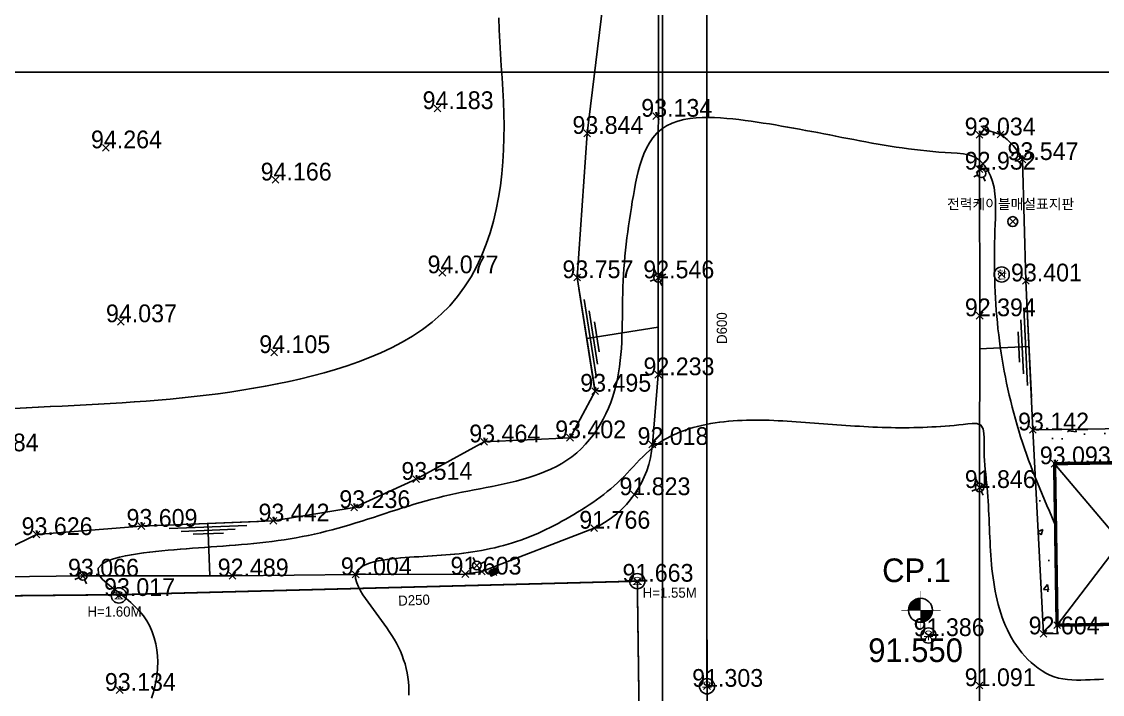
# Model space of a CAD drawing. Header units: millimetres. Extents: x 215151 to 215414, y 463007 to 463197.
# Drawn here: x 215262.2 to 215326.2, y 463063.2 to 463103 of the extents above; entities that cross this region are included whole.
import ezdxf
from ezdxf.enums import TextEntityAlignment as Align

# ---------------------------------------------------------------- set-up
doc = ezdxf.new("R2010")
doc.units = ezdxf.units.MM
doc.header["$MEASUREMENT"] = 0
doc.header["$PDMODE"] = 3
doc.header["$PDSIZE"] = 0.2
doc.linetypes.add('DASHED2', pattern=[0.375, 0.25, -0.125])
doc.layers.get('DEFPOINTS').update_dxf_attribs({"color": 155})
for name, color, linetype in [('1M(48)', 48, 'Continuous'), ("CON'C(31)", 31, 'Continuous'), ('PTANNOTELE', 7, 'Continuous'), ('PTLAYER', 1, 'Continuous'), ('TEXT', 7, 'Continuous'), ('가로등(32)', 32, 'Continuous'), ('건물(6)', 6, 'Continuous'), ('경사면(8)', 8, 'Continuous'), ('도각선(5)', 5, 'Continuous'), ('도근점(1)', 1, 'Continuous'), ('도시가스맨홀(50)', 50, 'Continuous'), ('빗물받이(5)', 5, 'Continuous'), ('아스팔트도로(1)', 1, 'Continuous'), ('오수(34)', 34, 'Continuous'), ('우수맨홀(42)', 42, 'Continuous'), ('콘크리트수로(5)', 5, 'Continuous'), ('한전맨홀(1)', 1, 'Continuous')]:
    doc.layers.add(name, color=color, linetype=linetype)
doc.styles.add('돋음', font='Dotum.ttf')
doc.styles.add('돋음체', font='DotumChe.TTF')

# ---------------------------------------------------------------- blocks, each defined once
blk = doc.blocks.new('w')
at = {"layer": '우수맨홀(42)'}
blk.add_circle((0, 0), 0.75, dxfattribs=at)
at = {"layer": '우수맨홀(42)', "style": '돋음체'}
blk.add_text('우', height=0.8, dxfattribs=at).set_placement((0, 0), align=Align.MIDDLE)
blk = doc.blocks.new('F')
at = {"layer": '가로등(32)'}
for p, q in [((-0.19, 0.42), (-0.35, 0.77)), ((0.42, 0.19), (0.77, 0.35)), ((-0.42, -0.19), (-0.77, -0.35)), ((0.19, -0.42), (0.35, -0.77))]:
    blk.add_line(p, q, dxfattribs=at)
blk.add_circle((0, 0), 0.42, dxfattribs=at)
blk = doc.blocks.new('e-')
at = {"layer": '한전맨홀(1)'}
blk.add_circle((0, 0), 0.75, dxfattribs=at)
at = {"layer": '한전맨홀(1)', "style": '돋음체'}
blk.add_text('한', height=0.8, rotation=0.4266, dxfattribs=at).set_placement((0, 0), align=Align.MIDDLE)
blk = doc.blocks.new('o')
at = {"layer": '오수(34)'}
blk.add_circle((0, 0), 0.75, dxfattribs=at)
at = {"layer": '오수(34)', "style": '돋음체'}
blk.add_text('오', height=0.8, dxfattribs=at).set_placement((0, 0), align=Align.MIDDLE)
blk = doc.blocks.new('W1')
at = {"layer": '빗물받이(5)'}
h = blk.add_hatch(dxfattribs=at)
h.set_pattern_fill('ANSI31', color=256, scale=0.02, style=0)
h.set_pattern_definition([(45, (-178.083926, -134.613974), (-0.04490128, 0.04490128), [])])
h.paths.add_polyline_path([(0.26, 0.149), (-0.24, 0.149), (-0.24, -0.151), (0.26, -0.151)])
blk.add_lwpolyline([(-0.24, 0.149), (0.26, 0.149), (0.26, -0.151), (-0.24, -0.151), (-0.24, 0.149)], dxfattribs=at)
blk = doc.blocks.new('A$C483728D8')
at = {"layer": '도근점(1)', "color": 1, "const_width": 0.02}
for points in [[(0.803, 0), (0.803, 1.635)], [(1.659, 0.822), (0, 0.822)]]:
    blk.add_lwpolyline(points, dxfattribs=at)
at = {"layer": '도근점(1)', "color": 1, "const_width": 0.506}
for points in [[(0.803, 1.075, 0.414214), (0.55, 0.822, 1)], [(0.803, 0.569, 0.414214), (1.056, 0.822, 1)]]:
    blk.add_lwpolyline(points, format="xyb", dxfattribs=at)
at = {"layer": '도근점(1)', "color": 1}
blk.add_circle((0.803, 0.822), 0.506, dxfattribs=at)

msp = doc.modelspace()

# ---------------------------------------------------------------- hatches: boundary and pattern name
at = {"layer": "CON'C(31)"}
h = msp.add_hatch(dxfattribs=at)
h.set_pattern_fill('AR-CONC', color=256, scale=0.5)
h.set_pattern_definition([(50, (0, 0), (3.586300913, -0.313760675), [0.375, -4.125]), (355, (0, 0), (-0.693756668, 3.760960669), [0.3, -3.3]), (100.45144446, (0.299, -0.026), (2.892544234, 3.447199955), [0.31870096, -3.50571056]), (46.1842, (0, 1), (5.336206653, -0.827596404), [0.5625, -6.1875]), (96.6356355, (0.4447, 0.931), (4.67330973, 4.870593004), [0.47805171, -5.2585688]), (351.184164, (0, 1), (4.673309725, 4.870593), [0.45, -4.950000005]), (21, (0.5, 0.75), (2.98453526, -2.013094453), [0.375, -4.125]), (326, (0.5, 0.75), (1.21657666, 3.625750225), [0.3, -3.3]), (71.45144474, (0.7487, 0.5822), (4.201111884, 1.612655764), [0.31870095, -3.50571056]), (37.5, (0, 0), (0.0607992766, 1.664469269), [0, -3.26, 0, -3.35, 0, -3.3125]), (7.5, (0, 0), (1.315347687, 1.9720585594), [0, -1.91, 0, -3.185, 0, -1.2625]), (327.5, (-1.115, 0), (2.669112181, -0.1127743587), [0, -1.25, 0, -3.9, 0, -5.175]), (317.5, (-1.615, 0), (2.915930847, 0.500524912), [0, -1.625, 0, -2.59, 0, -3.675])])
h.paths.add_polyline_path([(215332.02867, 463078.98842), (215322.05138, 463078.83711), (215322.67826, 463066.76903), (215323.48945, 463066.78133), (215323.48187, 463067.28105), (215323.33694, 463076.83814), (215332.0266, 463076.96992)])

# ---------------------------------------------------------------- linework, layer by layer
at = {"layer": '1M(48)'}
for points, elevation in [([(215261.7336, 463080.10455), (215262.44426, 463080.14204), (215262.44426, 463080.14204), (215263.155, 463080.17807), (215263.155, 463080.17807), (215263.86579, 463080.21329), (215263.86579, 463080.21329), (215264.57657, 463080.24836), (215264.57657, 463080.24836), (215265.28733, 463080.28395), (215265.28733, 463080.28395), (215265.99804, 463080.3207), (215265.99804, 463080.3207), (215266.70864, 463080.35926), (215266.70864, 463080.35926), (215267.41911, 463080.40027), (215267.41911, 463080.40027), (215268.12939, 463080.44437), (215268.12939, 463080.44437), (215268.83943, 463080.49219), (215268.83943, 463080.49219), (215269.54917, 463080.54433), (215269.54917, 463080.54433), (215270.25853, 463080.60139), (215270.25853, 463080.60139), (215270.96742, 463080.66395), (215270.96742, 463080.66395), (215271.67574, 463080.7326), (215271.67574, 463080.7326), (215272.3834, 463080.80786), (215272.3834, 463080.80786), (215273.09025, 463080.89027), (215273.09025, 463080.89027), (215273.79617, 463080.98034), (215273.79617, 463080.98034), (215274.50101, 463081.07853), (215274.50101, 463081.07853), (215275.20461, 463081.1853), (215275.20461, 463081.1853), (215275.90678, 463081.30107), (215275.90678, 463081.30107), (215276.60733, 463081.42622), (215276.60733, 463081.42622), (215277.30608, 463081.56111), (215277.30608, 463081.56111), (215278.00281, 463081.70607), (215278.00281, 463081.70607), (215278.69719, 463081.8619), (215278.69719, 463081.8619), (215279.38869, 463082.03004), (215279.38869, 463082.03004), (215280.07666, 463082.21205), (215280.07666, 463082.21205), (215280.76034, 463082.40959), (215280.76034, 463082.40959), (215281.43878, 463082.6244), (215281.43878, 463082.6244), (215282.11085, 463082.85838), (215282.11085, 463082.85838), (215282.77515, 463083.11353), (215282.77515, 463083.11353), (215283.43001, 463083.39201), (215283.43001, 463083.39201), (215284.07336, 463083.69609), (215284.07336, 463083.69609), (215284.70274, 463084.02812), (215284.70274, 463084.02812), (215285.31514, 463084.39047), (215285.31514, 463084.39047), (215285.90703, 463084.78541), (215285.90703, 463084.78541), (215286.47428, 463085.21497), (215286.47428, 463085.21497), (215287.01221, 463085.68067), (215287.01221, 463085.68067), (215287.51577, 463086.18331), (215287.51577, 463086.18331), (215287.97973, 463086.7227), (215287.97973, 463086.7227), (215288.40064, 463087.29632), (215288.40064, 463087.29632), (215288.77894, 463087.89893), (215288.77894, 463087.89893), (215289.11624, 463088.52543), (215289.11624, 463088.52543), (215289.41463, 463089.1714), (215289.41463, 463089.1714), (215289.67644, 463089.83306), (215289.67644, 463089.83306), (215289.90404, 463090.50727), (215289.90404, 463090.50727), (215290.09971, 463091.19143), (215290.09971, 463091.19143), (215290.26561, 463091.88343), (215290.26561, 463091.88343), (215290.4037, 463092.58152), (215290.4037, 463092.58152), (215290.51572, 463093.28426), (215290.51572, 463093.28426), (215290.60322, 463093.99048), (215290.60322, 463093.99048), (215290.66751, 463094.69919), (215290.66751, 463094.69919), (215290.70971, 463095.40957), (215290.70971, 463095.40957), (215290.73087, 463096.12088), (215290.73087, 463096.12088), (215290.73316, 463096.83251), (215290.73316, 463096.83251), (215290.71951, 463097.54402), (215290.71951, 463097.54402), (215290.69304, 463098.25517), (215290.69304, 463098.25517), (215290.65697, 463098.96591), (215290.65697, 463098.96591), (215290.61462, 463099.67629), (215290.61462, 463099.67629), (215290.5694, 463100.3865), (215290.5694, 463100.3865), (215290.52479, 463101.09675), (215290.52479, 463101.09675), (215290.48438, 463101.80725), (215290.48438, 463101.80725), (215290.45182, 463102.51815), (215290.45182, 463102.51815), (215290.43086, 463103.22948)], 94), ([(215269.86085, 463062.96324), (215269.96989, 463063.31006), (215269.96989, 463063.31006), (215270.06097, 463063.66202), (215270.06097, 463063.66202), (215270.13343, 463064.01829), (215270.13343, 463064.01829), (215270.18638, 463064.37798), (215270.18638, 463064.37798), (215270.21871, 463064.74009), (215270.21871, 463064.74009), (215270.22914, 463065.10349), (215270.22914, 463065.10349), (215270.21628, 463065.46681), (215270.21628, 463065.46681), (215270.17866, 463065.82839), (215270.17866, 463065.82839), (215270.11485, 463066.18627), (215270.11485, 463066.18627), (215270.02359, 463066.53814), (215270.02359, 463066.53814), (215269.90395, 463066.88139), (215269.90395, 463066.88139), (215269.75552, 463067.2132), (215269.75552, 463067.2132), (215269.57854, 463067.53069), (215269.57854, 463067.53069), (215269.37402, 463067.83118), (215269.37402, 463067.83118), (215269.14377, 463068.11244), (215269.14377, 463068.11244), (215268.89254, 463068.37519), (215268.89254, 463068.37519), (215268.62651, 463068.623), (215268.62651, 463068.623), (215268.35029, 463068.85944), (215268.35029, 463068.85944), (215268.06743, 463069.0879), (215268.06743, 463069.0879), (215267.78103, 463069.31192), (215267.78103, 463069.31192), (215267.49446, 463069.53574), (215267.49446, 463069.53574), (215267.21256, 463069.76538), (215267.21256, 463069.76538), (215266.94544, 463070.01189), (215266.94544, 463070.01189), (215266.72832, 463070.30172), (215266.72832, 463070.30172), (215266.70421, 463070.65314), (215266.70421, 463070.65314), (215266.94309, 463070.92069), (215266.94309, 463070.92069), (215267.26376, 463071.09071), (215267.26376, 463071.09071), (215267.60604, 463071.21294), (215267.60604, 463071.21294), (215267.95689, 463071.30827), (215267.95689, 463071.30827), (215268.31202, 463071.3863), (215268.31202, 463071.3863), (215268.66959, 463071.45223), (215268.66959, 463071.45223), (215269.02872, 463071.5092), (215269.02872, 463071.5092), (215269.38885, 463071.55931), (215269.38885, 463071.55931), (215269.74969, 463071.60402), (215269.74969, 463071.60402), (215270.11104, 463071.6444), (215270.11104, 463071.6444), (215270.47267, 463071.68127), (215270.47267, 463071.68127), (215270.83466, 463071.71531), (215270.83466, 463071.71531), (215271.19686, 463071.74705), (215271.19686, 463071.74705), (215271.55935, 463071.77694), (215271.55935, 463071.77694), (215271.92184, 463071.80538), (215271.92184, 463071.80538), (215272.28441, 463071.83272), (215272.28441, 463071.83272), (215272.64704, 463071.85928), (215272.64704, 463071.85928), (215273.00971, 463071.88537), (215273.00971, 463071.88537), (215273.37239, 463071.91128), (215273.37239, 463071.91128), (215273.73506, 463071.93733), (215273.73506, 463071.93733), (215274.0977, 463071.96382), (215274.0977, 463071.96382), (215274.46028, 463071.99109), (215274.46028, 463071.99109), (215274.82277, 463072.01951), (215274.82277, 463072.01951), (215275.18514, 463072.0495), (215275.18514, 463072.0495), (215275.54733, 463072.08156), (215275.54733, 463072.08156), (215275.90928, 463072.11627), (215275.90928, 463072.11627), (215276.27092, 463072.154), (215276.27092, 463072.154), (215276.63221, 463072.19501), (215276.63221, 463072.19501), (215276.99308, 463072.23954), (215276.99308, 463072.23954), (215277.35347, 463072.28783), (215277.35347, 463072.28783), (215277.71329, 463072.34016), (215277.71329, 463072.34016), (215278.07246, 463072.39676), (215278.07246, 463072.39676), (215278.43089, 463072.45788), (215278.43089, 463072.45788), (215278.78848, 463072.52372), (215278.78848, 463072.52372), (215279.14514, 463072.59444), (215279.14514, 463072.59444), (215279.50077, 463072.67016), (215279.50077, 463072.67016), (215279.8553, 463072.75089), (215279.8553, 463072.75089), (215280.20866, 463072.83658), (215280.20866, 463072.83658), (215280.56082, 463072.92707), (215280.56082, 463072.92707), (215280.91178, 463073.0221), (215280.91178, 463073.0221), (215281.26158, 463073.12129), (215281.26158, 463073.12129), (215281.61031, 463073.22421), (215281.61031, 463073.22421), (215281.95812, 463073.33035), (215281.95812, 463073.33035), (215282.30506, 463073.43915), (215282.30506, 463073.43915), (215282.65135, 463073.55004), (215282.65135, 463073.55004), (215282.99714, 463073.66244), (215282.99714, 463073.66244), (215283.34268, 463073.77563), (215283.34268, 463073.77563), (215283.68816, 463073.88898), (215283.68816, 463073.88898), (215284.0338, 463074.00187), (215284.0338, 463074.00187), (215284.37977, 463074.11375), (215284.37977, 463074.11375), (215284.72623, 463074.22409), (215284.72623, 463074.22409), (215285.07334, 463074.33238), (215285.07334, 463074.33238), (215285.42123, 463074.43814), (215285.42123, 463074.43814), (215285.77002, 463074.54089), (215285.77002, 463074.54089), (215286.11981, 463074.64015), (215286.11981, 463074.64015), (215286.4707, 463074.73548), (215286.4707, 463074.73548), (215286.82275, 463074.8264), (215286.82275, 463074.8264), (215287.17603, 463074.91244), (215287.17603, 463074.91244), (215287.53052, 463074.99337), (215287.53052, 463074.99337), (215287.88598, 463075.06993), (215287.88598, 463075.06993), (215288.24215, 463075.1431), (215288.24215, 463075.1431), (215288.5988, 463075.21387), (215288.5988, 463075.21387), (215288.95575, 463075.28317), (215288.95575, 463075.28317), (215289.31279, 463075.35196), (215289.31279, 463075.35196), (215289.66974, 463075.42121), (215289.66974, 463075.42121), (215290.02642, 463075.49188), (215290.02642, 463075.49188), (215290.3826, 463075.56497), (215290.3826, 463075.56497), (215290.73807, 463075.64148), (215290.73807, 463075.64148), (215291.09253, 463075.72249), (215291.09253, 463075.72249), (215291.44567, 463075.80909), (215291.44567, 463075.80909), (215291.79709, 463075.90245), (215291.79709, 463075.90245), (215292.14629, 463076.00376), (215292.14629, 463076.00376), (215292.49268, 463076.11428), (215292.49268, 463076.11428), (215292.83554, 463076.2353), (215292.83554, 463076.2353), (215293.17399, 463076.36816), (215293.17399, 463076.36816), (215293.50698, 463076.51415), (215293.50698, 463076.51415), (215293.83327, 463076.67454), (215293.83327, 463076.67454), (215294.15144, 463076.85046), (215294.15144, 463076.85046), (215294.45992, 463077.04287), (215294.45992, 463077.04287), (215294.757, 463077.25244), (215294.757, 463077.25244), (215295.04093, 463077.47948), (215295.04093, 463077.47948), (215295.31004, 463077.72391), (215295.31004, 463077.72391), (215295.56336, 463077.98467), (215295.56336, 463077.98467), (215295.80101, 463078.25981), (215295.80101, 463078.25981), (215296.02327, 463078.54752), (215296.02327, 463078.54752), (215296.23045, 463078.84627), (215296.23045, 463078.84627), (215296.42287, 463079.15474), (215296.42287, 463079.15474), (215296.6008, 463079.4718), (215296.6008, 463079.4718), (215296.76444, 463079.79647), (215296.76444, 463079.79647), (215296.91391, 463080.1279), (215296.91391, 463080.1279), (215297.04925, 463080.46536), (215297.04925, 463080.46536), (215297.17038, 463080.80817), (215297.17038, 463080.80817), (215297.27714, 463081.15573), (215297.27714, 463081.15573), (215297.36979, 463081.50731), (215297.36979, 463081.50731), (215297.44912, 463081.86214), (215297.44912, 463081.86214), (215297.51604, 463082.21952), (215297.51604, 463082.21952), (215297.57159, 463082.57885), (215297.57159, 463082.57885), (215297.61685, 463082.93962), (215297.61685, 463082.93962), (215297.65293, 463083.30142), (215297.65293, 463083.30142), (215297.681, 463083.66394), (215297.681, 463083.66394), (215297.70219, 463084.02693), (215297.70219, 463084.02693), (215297.71767, 463084.3902), (215297.71767, 463084.3902), (215297.72858, 463084.75365), (215297.72858, 463084.75365), (215297.73607, 463085.11718), (215297.73607, 463085.11718), (215297.74131, 463085.48075), (215297.74131, 463085.48075), (215297.74543, 463085.84433), (215297.74543, 463085.84433), (215297.74961, 463086.20791), (215297.74961, 463086.20791), (215297.75505, 463086.57148), (215297.75505, 463086.57148), (215297.76296, 463086.935), (215297.76296, 463086.935), (215297.77457, 463087.29842), (215297.77457, 463087.29842), (215297.79046, 463087.66168), (215297.79046, 463087.66168), (215297.8106, 463088.02473), (215297.8106, 463088.02473), (215297.83491, 463088.38752), (215297.83491, 463088.38752), (215297.86326, 463088.75002), (215297.86326, 463088.75002), (215297.89553, 463089.11219), (215297.89553, 463089.11219), (215297.93155, 463089.47401), (215297.93155, 463089.47401), (215297.97113, 463089.83546), (215297.97113, 463089.83546), (215298.01409, 463090.19652), (215298.01409, 463090.19652), (215298.06021, 463090.55719), (215298.06021, 463090.55719), (215298.10927, 463090.91747), (215298.10927, 463090.91747), (215298.16106, 463091.27737), (215298.16106, 463091.27737), (215298.21534, 463091.6369), (215298.21534, 463091.6369), (215298.27189, 463091.99608), (215298.27189, 463091.99608), (215298.3305, 463092.35494), (215298.3305, 463092.35494), (215298.39102, 463092.71347), (215298.39102, 463092.71347), (215298.4545, 463093.07149), (215298.4545, 463093.07149), (215298.52284, 463093.42862), (215298.52284, 463093.42862), (215298.59802, 463093.78436), (215298.59802, 463093.78436), (215298.68219, 463094.13808), (215298.68219, 463094.13808), (215298.77777, 463094.48888), (215298.77777, 463094.48888), (215298.88755, 463094.83548), (215298.88755, 463094.83548), (215299.01481, 463095.17604), (215299.01481, 463095.17604), (215299.1634, 463095.50782), (215299.1634, 463095.50782), (215299.33773, 463095.82677), (215299.33773, 463095.82677), (215299.54245, 463096.12706), (215299.54245, 463096.12706), (215299.78162, 463096.40058), (215299.78162, 463096.40058), (215300.05679, 463096.63775), (215300.05679, 463096.63775), (215300.36271, 463096.83377), (215300.36271, 463096.83377), (215300.69093, 463096.98977), (215300.69093, 463096.98977), (215301.0341, 463097.10953), (215301.0341, 463097.10953), (215301.38671, 463097.19787), (215301.38671, 463097.19787), (215301.74497, 463097.25962), (215301.74497, 463097.25962), (215302.10638, 463097.29909), (215302.10638, 463097.29909), (215302.46935, 463097.31998), (215302.46935, 463097.31998), (215302.83289, 463097.32535), (215302.83289, 463097.32535), (215303.19641, 463097.31777), (215303.19641, 463097.31777), (215303.55955, 463097.29937), (215303.55955, 463097.29937), (215303.92213, 463097.27197), (215303.92213, 463097.27197), (215304.28406, 463097.23715), (215304.28406, 463097.23715), (215304.64537, 463097.19629), (215304.64537, 463097.19629), (215305.0061, 463097.15068), (215305.0061, 463097.15068), (215305.36636, 463097.10152), (215305.36636, 463097.10152), (215305.72626, 463097.04978), (215305.72626, 463097.04978), (215306.08582, 463096.99572), (215306.08582, 463096.99572), (215306.44505, 463096.93945), (215306.44505, 463096.93945), (215306.80393, 463096.88108), (215306.80393, 463096.88108), (215307.1625, 463096.82075), (215307.1625, 463096.82075), (215307.52076, 463096.7586), (215307.52076, 463096.7586), (215307.87873, 463096.69481), (215307.87873, 463096.69481), (215308.23644, 463096.62955), (215308.23644, 463096.62955), (215308.59391, 463096.56302), (215308.59391, 463096.56302), (215308.95118, 463096.49542), (215308.95118, 463096.49542), (215309.30829, 463096.42697), (215309.30829, 463096.42697), (215309.66528, 463096.35792), (215309.66528, 463096.35792), (215310.0222, 463096.28849), (215310.0222, 463096.28849), (215310.3791, 463096.21896), (215310.3791, 463096.21896), (215310.73602, 463096.14958), (215310.73602, 463096.14958), (215311.09303, 463096.08064), (215311.09303, 463096.08064), (215311.45018, 463096.0124), (215311.45018, 463096.0124), (215311.80752, 463095.94514), (215311.80752, 463095.94514), (215312.16509, 463095.87917), (215312.16509, 463095.87917), (215312.52294, 463095.81474), (215312.52294, 463095.81474), (215312.88112, 463095.75215), (215312.88112, 463095.75215), (215313.23966, 463095.69167), (215313.23966, 463095.69167), (215313.59859, 463095.63356), (215313.59859, 463095.63356), (215313.95794, 463095.57808), (215313.95794, 463095.57808), (215314.31772, 463095.52547), (215314.31772, 463095.52547), (215314.67793, 463095.47595), (215314.67793, 463095.47595), (215315.03859, 463095.42974), (215315.03859, 463095.42974), (215315.39967, 463095.38703), (215315.39967, 463095.38703), (215315.76118, 463095.348), (215315.76118, 463095.348), (215316.12307, 463095.31279), (215316.12307, 463095.31279), (215316.48532, 463095.28154), (215316.48532, 463095.28154), (215316.84791, 463095.25436), (215316.84791, 463095.25436), (215317.21078, 463095.23134), (215317.21078, 463095.23134), (215317.57376, 463095.21016), (215317.57376, 463095.21016), (215317.93563, 463095.17495), (215317.93563, 463095.17495), (215318.29176, 463095.10304), (215318.29176, 463095.10304), (215318.62899, 463094.96905), (215318.62899, 463094.96905), (215318.92519, 463094.75957), (215318.92519, 463094.75957), (215319.17338, 463094.49448), (215319.17338, 463094.49448), (215319.37717, 463094.19371), (215319.37717, 463094.19371), (215319.54018, 463093.86895), (215319.54018, 463093.86895), (215319.66383, 463093.52722), (215319.66383, 463093.52722), (215319.75069, 463093.17429), (215319.75069, 463093.17429), (215319.80565, 463092.81497), (215319.80565, 463092.81497), (215319.83477, 463092.45259), (215319.83477, 463092.45259), (215319.84436, 463092.08914), (215319.84436, 463092.08914), (215319.8405, 463091.72556), (215319.8405, 463091.72556), (215319.82897, 463091.36214), (215319.82897, 463091.36214), (215319.81528, 463090.99879), (215319.81528, 463090.99879), (215319.80297, 463090.6354), (215319.80297, 463090.6354), (215319.7925, 463090.27194), (215319.7925, 463090.27194), (215319.78406, 463089.90843), (215319.78406, 463089.90843), (215319.77787, 463089.54487), (215319.77787, 463089.54487), (215319.77413, 463089.18128), (215319.77413, 463089.18128), (215319.77304, 463088.81767), (215319.77304, 463088.81767), (215319.7748, 463088.45407), (215319.7748, 463088.45407), (215319.77961, 463088.0905), (215319.77961, 463088.0905), (215319.78765, 463087.72698), (215319.78765, 463087.72698), (215319.7991, 463087.36356), (215319.7991, 463087.36356), (215319.81414, 463087.00026), (215319.81414, 463087.00026), (215319.83292, 463086.63714), (215319.83292, 463086.63714), (215319.85555, 463086.27424), (215319.85555, 463086.27424), (215319.88201, 463085.9116), (215319.88201, 463085.9116), (215319.9123, 463085.54925), (215319.9123, 463085.54925), (215319.94641, 463085.18725), (215319.94641, 463085.18725), (215319.98434, 463084.82563), (215319.98434, 463084.82563), (215320.02608, 463084.46442), (215320.02608, 463084.46442), (215320.07164, 463084.10368), (215320.07164, 463084.10368), (215320.12101, 463083.74344), (215320.12101, 463083.74344), (215320.1742, 463083.38375), (215320.1742, 463083.38375), (215320.2312, 463083.02464), (215320.2312, 463083.02464), (215320.29203, 463082.66616), (215320.29203, 463082.66616), (215320.35668, 463082.30834), (215320.35668, 463082.30834), (215320.42517, 463081.95125), (215320.42517, 463081.95125), (215320.49751, 463081.59491), (215320.49751, 463081.59491), (215320.57369, 463081.23937), (215320.57369, 463081.23937), (215320.65374, 463080.88469), (215320.65374, 463080.88469), (215320.73767, 463080.5309), (215320.73767, 463080.5309), (215320.82548, 463080.17806), (215320.82548, 463080.17806), (215320.9172, 463079.82621), (215320.9172, 463079.82621), (215321.01283, 463079.4754), (215321.01283, 463079.4754), (215321.1124, 463079.12569), (215321.1124, 463079.12569), (215321.21592, 463078.77714), (215321.21592, 463078.77714), (215321.32341, 463078.42978), (215321.32341, 463078.42978), (215321.43489, 463078.08368), (215321.43489, 463078.08368), (215321.55037, 463077.7389), (215321.55037, 463077.7389), (215321.66989, 463077.3955), (215321.66989, 463077.3955), (215321.79331, 463077.05348), (215321.79331, 463077.05348), (215321.92034, 463076.71279), (215321.92034, 463076.71279), (215322.05062, 463076.37332), (215322.05062, 463076.37332), (215322.18384, 463076.035), (215322.18384, 463076.035), (215322.31965, 463075.69771), (215322.31965, 463075.69771), (215322.45774, 463075.36134), (215322.45774, 463075.36134), (215322.59776, 463075.02577), (215322.59776, 463075.02577), (215322.73939, 463074.69088), (215322.73939, 463074.69088), (215322.88231, 463074.35654), (215322.88231, 463074.35654), (215323.02619, 463074.02261), (215323.02619, 463074.02261), (215323.17072, 463073.68896), (215323.17072, 463073.68896), (215323.31557, 463073.35544)], 93), ([(215285.08874, 463063.13174), (215285.09659, 463063.39932), (215285.09659, 463063.39932), (215285.0914, 463063.66697), (215285.0914, 463063.66697), (215285.07305, 463063.93404), (215285.07305, 463063.93404), (215285.04157, 463064.19989), (215285.04157, 463064.19989), (215284.99712, 463064.46387), (215284.99712, 463064.46387), (215284.93997, 463064.7254), (215284.93997, 463064.7254), (215284.8705, 463064.98393), (215284.8705, 463064.98393), (215284.78916, 463065.23898), (215284.78916, 463065.23898), (215284.6965, 463065.49014), (215284.6965, 463065.49014), (215284.5931, 463065.73707), (215284.5931, 463065.73707), (215284.47957, 463065.97952), (215284.47957, 463065.97952), (215284.35655, 463066.21729), (215284.35655, 463066.21729), (215284.22467, 463066.45026), (215284.22467, 463066.45026), (215284.08497, 463066.67863), (215284.08497, 463066.67863), (215283.93906, 463066.9031), (215283.93906, 463066.9031), (215283.78831, 463067.12434), (215283.78831, 463067.12434), (215283.63384, 463067.34301), (215283.63384, 463067.34301), (215283.47664, 463067.55973), (215283.47664, 463067.55973), (215283.31762, 463067.77512), (215283.31762, 463067.77512), (215283.15763, 463067.98979), (215283.15763, 463067.98979), (215282.99756, 463068.2044), (215282.99756, 463068.2044), (215282.83838, 463068.41967), (215282.83838, 463068.41967), (215282.68123, 463068.63643), (215282.68123, 463068.63643), (215282.52757, 463068.85567), (215282.52757, 463068.85567), (215282.37938, 463069.07864), (215282.37938, 463069.07864), (215282.23964, 463069.30699), (215282.23964, 463069.30699), (215282.11317, 463069.54291), (215282.11317, 463069.54291), (215282.0088, 463069.78926), (215282.0088, 463069.78926), (215281.94439, 463070.04863), (215281.94439, 463070.04863), (215281.95685, 463070.31441), (215281.95685, 463070.31441), (215282.08015, 463070.54962), (215282.08015, 463070.54962), (215282.28066, 463070.72562), (215282.28066, 463070.72562), (215282.51561, 463070.85331), (215282.51561, 463070.85331), (215282.76552, 463070.949), (215282.76552, 463070.949), (215283.0227, 463071.02327), (215283.0227, 463071.02327), (215283.28376, 463071.08253), (215283.28376, 463071.08253), (215283.54708, 463071.13083), (215283.54708, 463071.13083), (215283.81179, 463071.1709), (215283.81179, 463071.1709), (215284.07738, 463071.20463), (215284.07738, 463071.20463), (215284.34354, 463071.23343), (215284.34354, 463071.23343), (215284.6101, 463071.25838), (215284.6101, 463071.25838), (215284.87692, 463071.28035), (215284.87692, 463071.28035), (215285.14392, 463071.30003), (215285.14392, 463071.30003), (215285.41103, 463071.31804), (215285.41103, 463071.31804), (215285.67822, 463071.3349), (215285.67822, 463071.3349), (215285.94546, 463071.3511), (215285.94546, 463071.3511), (215286.21271, 463071.3671), (215286.21271, 463071.3671), (215286.47994, 463071.38334), (215286.47994, 463071.38334), (215286.74716, 463071.40027), (215286.74716, 463071.40027), (215287.01428, 463071.41836), (215287.01428, 463071.41836), (215287.28128, 463071.43811), (215287.28128, 463071.43811), (215287.5481, 463071.46009), (215287.5481, 463071.46009), (215287.81468, 463071.48489), (215287.81468, 463071.48489), (215288.08095, 463071.51282), (215288.08095, 463071.51282), (215288.34685, 463071.54404), (215288.34685, 463071.54404), (215288.61233, 463071.5787), (215288.61233, 463071.5787), (215288.8773, 463071.61696), (215288.8773, 463071.61696), (215289.14171, 463071.65899), (215289.14171, 463071.65899), (215289.40546, 463071.70495), (215289.40546, 463071.70495), (215289.66847, 463071.75499), (215289.66847, 463071.75499), (215289.93064, 463071.80926), (215289.93064, 463071.80926), (215290.19186, 463071.86791), (215290.19186, 463071.86791), (215290.45203, 463071.93104), (215290.45203, 463071.93104), (215290.71104, 463071.99879), (215290.71104, 463071.99879), (215290.96878, 463072.07123), (215290.96878, 463072.07123), (215291.22513, 463072.14844), (215291.22513, 463072.14844), (215291.47998, 463072.23044), (215291.47998, 463072.23044), (215291.73324, 463072.31725), (215291.73324, 463072.31725), (215291.98481, 463072.40885), (215291.98481, 463072.40885), (215292.2346, 463072.50517), (215292.2346, 463072.50517), (215292.48256, 463072.60612), (215292.48256, 463072.60612), (215292.72863, 463072.71158), (215292.72863, 463072.71158), (215292.9728, 463072.8214), (215292.9728, 463072.8214), (215293.21504, 463072.93538), (215293.21504, 463072.93538), (215293.45538, 463073.05332), (215293.45538, 463073.05332), (215293.69386, 463073.17498), (215293.69386, 463073.17498), (215293.93054, 463073.30012), (215293.93054, 463073.30012), (215294.16548, 463073.42848), (215294.16548, 463073.42848), (215294.39882, 463073.55982), (215294.39882, 463073.55982), (215294.63059, 463073.69383), (215294.63059, 463073.69383), (215294.86095, 463073.83026), (215294.86095, 463073.83026), (215295.08996, 463073.96892), (215295.08996, 463073.96892), (215295.3175, 463074.11), (215295.3175, 463074.11), (215295.54334, 463074.25378), (215295.54334, 463074.25378), (215295.76727, 463074.40052), (215295.76727, 463074.40052), (215295.98905, 463074.55048), (215295.98905, 463074.55048), (215296.20843, 463074.70394), (215296.20843, 463074.70394), (215296.42514, 463074.86113), (215296.42514, 463074.86113), (215296.63891, 463075.02232), (215296.63891, 463075.02232), (215296.84942, 463075.18773), (215296.84942, 463075.18773), (215297.05634, 463075.35761), (215297.05634, 463075.35761), (215297.25931, 463075.53219), (215297.25931, 463075.53219), (215297.45796, 463075.71167), (215297.45796, 463075.71167), (215297.65188, 463075.89625), (215297.65188, 463075.89625), (215297.84119, 463076.08556), (215297.84119, 463076.08556), (215298.027, 463076.2783), (215298.027, 463076.2783), (215298.21057, 463076.4732), (215298.21057, 463076.4732), (215298.39318, 463076.66898), (215298.39318, 463076.66898), (215298.57618, 463076.8644), (215298.57618, 463076.8644), (215298.76092, 463077.05817), (215298.76092, 463077.05817), (215298.94879, 463077.24892), (215298.94879, 463077.24892), (215299.14115, 463077.43512), (215299.14115, 463077.43512), (215299.33933, 463077.6151), (215299.33933, 463077.6151), (215299.54459, 463077.78697), (215299.54459, 463077.78697), (215299.75751, 463077.94923), (215299.75751, 463077.94923), (215299.97762, 463078.1016), (215299.97762, 463078.1016), (215300.20432, 463078.24399), (215300.20432, 463078.24399), (215300.43696, 463078.37646), (215300.43696, 463078.37646), (215300.67492, 463078.49911), (215300.67492, 463078.49911), (215300.91758, 463078.61217), (215300.91758, 463078.61217), (215301.16439, 463078.71589), (215301.16439, 463078.71589), (215301.41479, 463078.81061), (215301.41479, 463078.81061), (215301.66829, 463078.89668), (215301.66829, 463078.89668), (215301.92445, 463078.97449), (215301.92445, 463078.97449), (215302.18287, 463079.04444), (215302.18287, 463079.04444), (215302.44319, 463079.10696), (215302.44319, 463079.10696), (215302.70509, 463079.16244), (215302.70509, 463079.16244), (215302.96832, 463079.21129), (215302.96832, 463079.21129), (215303.23263, 463079.2539), (215303.23263, 463079.2539), (215303.49782, 463079.29067), (215303.49782, 463079.29067), (215303.76371, 463079.32195), (215303.76371, 463079.32195), (215304.03015, 463079.3481), (215304.03015, 463079.3481), (215304.29702, 463079.36947), (215304.29702, 463079.36947), (215304.56421, 463079.38636), (215304.56421, 463079.38636), (215304.83163, 463079.39909), (215304.83163, 463079.39909), (215305.09921, 463079.40795), (215305.09921, 463079.40795), (215305.36688, 463079.41321), (215305.36688, 463079.41321), (215305.6346, 463079.41515), (215305.6346, 463079.41515), (215305.90233, 463079.41402), (215305.90233, 463079.41402), (215306.17002, 463079.41006), (215306.17002, 463079.41006), (215306.43767, 463079.4035), (215306.43767, 463079.4035), (215306.70525, 463079.39458), (215306.70525, 463079.39458), (215306.97274, 463079.38351), (215306.97274, 463079.38351), (215307.24016, 463079.3705), (215307.24016, 463079.3705), (215307.50748, 463079.35577), (215307.50748, 463079.35577), (215307.77471, 463079.33951), (215307.77471, 463079.33951), (215308.04186, 463079.32195), (215308.04186, 463079.32195), (215308.30894, 463079.30327), (215308.30894, 463079.30327), (215308.57595, 463079.28369), (215308.57595, 463079.28369), (215308.84291, 463079.26341), (215308.84291, 463079.26341), (215309.10983, 463079.24265), (215309.10983, 463079.24265), (215309.37673, 463079.22162), (215309.37673, 463079.22162), (215309.64364, 463079.20056), (215309.64364, 463079.20056), (215309.91055, 463079.17969), (215309.91055, 463079.17969), (215310.17749, 463079.15915), (215310.17749, 463079.15915), (215310.44447, 463079.13905), (215310.44447, 463079.13905), (215310.71148, 463079.11949), (215310.71148, 463079.11949), (215310.97855, 463079.1006), (215310.97855, 463079.1006), (215311.24566, 463079.08248), (215311.24566, 463079.08248), (215311.51284, 463079.06525), (215311.51284, 463079.06525), (215311.78007, 463079.04903), (215311.78007, 463079.04903), (215312.04738, 463079.03394), (215312.04738, 463079.03394), (215312.31475, 463079.02009), (215312.31475, 463079.02009), (215312.58218, 463079.0076), (215312.58218, 463079.0076), (215312.84968, 463078.99658), (215312.84968, 463078.99658), (215313.11724, 463078.98712), (215313.11724, 463078.98712), (215313.38486, 463078.97934), (215313.38486, 463078.97934), (215313.65252, 463078.97331), (215313.65252, 463078.97331), (215313.92021, 463078.96914), (215313.92021, 463078.96914), (215314.18793, 463078.96688), (215314.18793, 463078.96688), (215314.45566, 463078.96662), (215314.45566, 463078.96662), (215314.72338, 463078.9684), (215314.72338, 463078.9684), (215314.99108, 463078.97227), (215314.99108, 463078.97227), (215315.25874, 463078.97828), (215315.25874, 463078.97828), (215315.52634, 463078.98644), (215315.52634, 463078.98644), (215315.79386, 463078.99679), (215315.79386, 463078.99679), (215316.0613, 463079.00932), (215316.0613, 463079.00932), (215316.32862, 463079.02405), (215316.32862, 463079.02405), (215316.59581, 463079.04096), (215316.59581, 463079.04096), (215316.86285, 463079.06004), (215316.86285, 463079.06004), (215317.12973, 463079.08127), (215317.12973, 463079.08127), (215317.39644, 463079.10462), (215317.39644, 463079.10462), (215317.66295, 463079.13006), (215317.66295, 463079.13006), (215317.92926, 463079.15756), (215317.92926, 463079.15756), (215318.19535, 463079.18707), (215318.19535, 463079.18707), (215318.46142, 463079.21677), (215318.46142, 463079.21677), (215318.72871, 463079.22165), (215318.72871, 463079.22165), (215318.97236, 463079.12387), (215318.97236, 463079.12387), (215319.10049, 463078.89233), (215319.10049, 463078.89233), (215319.14613, 463078.62895), (215319.14613, 463078.62895), (215319.15829, 463078.36152), (215319.15829, 463078.36152), (215319.1584, 463078.09379), (215319.1584, 463078.09379), (215319.15924, 463077.82607), (215319.15924, 463077.82607), (215319.16484, 463077.55841), (215319.16484, 463077.55841), (215319.17521, 463077.29089), (215319.17521, 463077.29089), (215319.19018, 463077.02358), (215319.19018, 463077.02358), (215319.20936, 463076.75655), (215319.20936, 463076.75655), (215319.23213, 463076.4898), (215319.23213, 463076.4898), (215319.25763, 463076.22329), (215319.25763, 463076.22329), (215319.28472, 463075.95696), (215319.28472, 463075.95696), (215319.31211, 463075.69063), (215319.31211, 463075.69063), (215319.33841, 463075.42419), (215319.33841, 463075.42419), (215319.36225, 463075.15753), (215319.36225, 463075.15753), (215319.38283, 463074.8906), (215319.38283, 463074.8906), (215319.40055, 463074.62346), (215319.40055, 463074.62346), (215319.41598, 463074.35617), (215319.41598, 463074.35617), (215319.42962, 463074.08879), (215319.42962, 463074.08879), (215319.44195, 463073.82134), (215319.44195, 463073.82134), (215319.45341, 463073.55385), (215319.45341, 463073.55385), (215319.4644, 463073.28635), (215319.4644, 463073.28635), (215319.47532, 463073.01884), (215319.47532, 463073.01884), (215319.48653, 463072.75135), (215319.48653, 463072.75135), (215319.49841, 463072.48389), (215319.49841, 463072.48389), (215319.5113, 463072.21647), (215319.5113, 463072.21647), (215319.52554, 463071.94913), (215319.52554, 463071.94913), (215319.54148, 463071.68188), (215319.54148, 463071.68188), (215319.55946, 463071.41476), (215319.55946, 463071.41476), (215319.57983, 463071.14781), (215319.57983, 463071.14781), (215319.60294, 463070.88108), (215319.60294, 463070.88108), (215319.62913, 463070.61464), (215319.62913, 463070.61464), (215319.65877, 463070.34856), (215319.65877, 463070.34856), (215319.69224, 463070.08293), (215319.69224, 463070.08293), (215319.7299, 463069.81787), (215319.7299, 463069.81787), (215319.77217, 463069.5535), (215319.77217, 463069.5535), (215319.81942, 463069.28998), (215319.81942, 463069.28998), (215319.87209, 463069.02749), (215319.87209, 463069.02749), (215319.93058, 463068.76623), (215319.93058, 463068.76623), (215319.99532, 463068.50646), (215319.99532, 463068.50646), (215320.06675, 463068.24844), (215320.06675, 463068.24844), (215320.14529, 463067.9925), (215320.14529, 463067.9925), (215320.23136, 463067.739), (215320.23136, 463067.739), (215320.32536, 463067.48832), (215320.32536, 463067.48832), (215320.42767, 463067.24093), (215320.42767, 463067.24093), (215320.53864, 463066.99729), (215320.53864, 463066.99729), (215320.65855, 463066.75794), (215320.65855, 463066.75794), (215320.78766, 463066.52341), (215320.78766, 463066.52341), (215320.92611, 463066.29428), (215320.92611, 463066.29428), (215321.07399, 463066.07112), (215321.07399, 463066.07112), (215321.23129, 463065.8545), (215321.23129, 463065.8545), (215321.39791, 463065.64496), (215321.39791, 463065.64496), (215321.57374, 463065.44309), (215321.57374, 463065.44309), (215321.75876, 463065.24961), (215321.75876, 463065.24961), (215321.95299, 463065.06543), (215321.95299, 463065.06543), (215322.15654, 463064.89157), (215322.15654, 463064.89157), (215322.36946, 463064.72932), (215322.36946, 463064.72932), (215322.59177, 463064.5802), (215322.59177, 463064.5802), (215322.82335, 463064.44596), (215322.82335, 463064.44596), (215323.06391, 463064.32859), (215323.06391, 463064.32859), (215323.31287, 463064.2303), (215323.31287, 463064.2303), (215323.56921, 463064.15334), (215323.56921, 463064.15334), (215323.83113, 463064.0982), (215323.83113, 463064.0982), (215324.09636, 463064.06214), (215324.09636, 463064.06214), (215324.36329, 463064.04182), (215324.36329, 463064.04182), (215324.63088, 463064.03387), (215324.63088, 463064.03387), (215324.89859, 463064.03505), (215324.89859, 463064.03505), (215325.16622, 463064.0423), (215325.16622, 463064.0423), (215325.43374, 463064.0527), (215325.43374, 463064.0527), (215325.70125, 463064.06358), (215325.70125, 463064.06358), (215325.96878, 463064.07395), (215325.96878, 463064.07395), (215326.23632, 463064.08381)], 92)]:
    msp.add_lwpolyline(points, dxfattribs=dict(at, elevation=elevation))
at = {"layer": "CON'C(31)"}
for points in [[(215322.05138, 463078.83711), (215322.67826, 463066.76903), (215323.48945, 463066.78133)], [(215323.48187, 463067.28105), (215323.48945, 463066.78133)]]:
    msp.add_lwpolyline(points, dxfattribs=at)
at = {"layer": 'PTLAYER'}
for p in [(215286.78868, 463097.85397, 94.18335), (215299.73709, 463097.40009, 93.13448), (215295.66175, 463096.38686, 93.84376), (215318.88855, 463096.29553, 93.03403), (215319.17216, 463096.63507, 93.10382), (215320.13059, 463096.3221, 93.30213), (215267.15095, 463095.53274, 94.26422), (215321.42599, 463094.83931, 93.54665), (215318.89232, 463094.27094, 92.93225), (215277.20064, 463093.62899, 94.16646), (215320.85876, 463091.16542, 93.58151), (215287.08178, 463088.13738, 94.07718), (215295.06911, 463087.84904, 93.75678), (215299.85871, 463087.8393, 92.54646), (215320.20414, 463088.03455, 93.30555), (215321.63236, 463087.65611, 93.40118), (215268.03852, 463085.24065, 94.03697), (215318.8997, 463085.59617, 92.39359), (215277.11707, 463083.41423, 94.10546), (215299.86962, 463082.10341, 92.23322), (215296.12329, 463081.13092, 93.49535), (215322.05138, 463078.83711, 93.14203), (215294.64029, 463078.3771, 93.40244), (215289.55418, 463078.13032, 93.46412), (215299.51726, 463077.97926, 92.01779), (215323.33694, 463076.83814, 93.09271), (215285.53263, 463075.91488, 93.51404), (215298.4473, 463075.00657, 91.82266), (215318.89537, 463075.43141, 91.84605), (215281.85705, 463074.24399, 93.23552), (215269.25448, 463073.13699, 93.60851), (215277.06982, 463073.45194, 93.44209), (215263.04283, 463072.64412, 93.62565), (215296.06847, 463073.02178, 91.76635), (215289.12239, 463070.81615, 91.8604), (215265.78894, 463070.19238, 93.06626), (215274.65456, 463070.20155, 92.48852), (215281.94787, 463070.27417, 92.00398), (215288.44106, 463070.30769, 91.60333), (215289.41196, 463070.45452, 91.58875), (215290.1119, 463070.4265, 91.52067), (215298.62583, 463069.88519, 91.66303), (215267.92578, 463069.04066, 93.01707), (215323.48187, 463067.28105, 92.8478), (215315.86778, 463066.66871, 91.38619), (215322.67826, 463066.76903, 92.60409), (215302.75254, 463063.66628, 91.3031), (215318.8898, 463063.70652, 91.09121), (215267.9726, 463063.42838, 93.134)]:
    msp.add_point(p, dxfattribs=at)
at = {"layer": 'TEXT'}
msp.add_circle((215320.85876, 463091.16542), 0.29298, dxfattribs=at)
at = {"layer": '건물(6)', "const_width": 0.2}
msp.add_lwpolyline([(215332.0266, 463076.96992), (215323.33694, 463076.83814), (215323.48187, 463067.28105), (215332.1272, 463067.41216)], dxfattribs=at)
at = {"layer": '건물(6)'}
for points in [[(215323.33694, 463076.83814), (215331.32975, 463067.40006)], [(215330.86427, 463076.95229), (215323.48187, 463067.28105)]]:
    msp.add_lwpolyline(points, dxfattribs=at)
at = {"layer": '경사면(8)'}
for p, q in [((215295.16896, 463087.21275), (215296.09906, 463081.28528)), ((215321.95936, 463080.7737), (215321.67461, 463086.76694)), ((215295.47505, 463086.55221), (215296.18813, 463082.00782)), ((215321.72637, 463081.46342), (215321.50805, 463086.05824)), ((215295.78115, 463085.89168), (215296.2772, 463082.73036)), ((215295.78115, 463085.89168), (215296.2772, 463082.73036)), ((215295.63401, 463084.24901), (215299.86428, 463084.91281)), ((215296.08724, 463085.23115), (215296.36627, 463083.4529)), ((215321.49337, 463082.15314), (215321.3415, 463085.34954)), ((215321.49337, 463082.15314), (215321.3415, 463085.34954)), ((215321.26037, 463082.84286), (215321.17495, 463084.64083)), ((215321.81698, 463083.77032), (215318.89887, 463083.63167)), ((215276.19156, 463073.41655), (215270.19643, 463073.17495)), ((215273.19399, 463073.29575), (215273.31874, 463070.20017)), ((215275.50018, 463073.18852), (215270.90391, 463073.0033)), ((215274.8088, 463072.9605), (215271.6114, 463072.83165)), ((215274.8088, 463072.9605), (215271.6114, 463072.83165)), ((215274.11742, 463072.73248), (215272.31888, 463072.65999))]:
    msp.add_line(p, q, dxfattribs=at)
msp.add_lwpolyline([(215257.88284, 463070.10107), (215263.04283, 463072.64412), (215269.25448, 463073.13699), (215277.06982, 463073.45194), (215281.85705, 463074.24399), (215285.53263, 463075.91488), (215289.55418, 463078.13032), (215294.64029, 463078.3771), (215296.12329, 463081.13092), (215295.06911, 463087.84904), (215295.66175, 463096.38686), (215296.58852, 463103.96236), (215296.43448, 463112.19556), (215296.54151, 463119.06175), (215297.46815, 463123.13545)], dxfattribs=at)
at = {"layer": '도각선(5)'}
for points in [[(215300.11496, 463194.43687), (215300.11496, 463007.20119)], [(215150.7772, 463100), (215374.99597, 463100)]]:
    msp.add_lwpolyline(points, dxfattribs=at)
at = {"layer": '아스팔트도로(1)'}
for points in [[(215257.88284, 463070.10107), (215265.78894, 463070.19238), (215274.65456, 463070.20155), (215281.94787, 463070.27417), (215288.44106, 463070.30769), (215289.41196, 463070.45452), (215296.06847, 463073.02178, 0.27136395), (215299.51726, 463077.97926), (215299.86962, 463082.10341), (215299.85871, 463087.8393), (215299.87116, 463106.00149)], [(215323.41326, 463046.62824, -0.36779867), (215318.9229, 463051.40206), (215318.8898, 463063.70652), (215318.89537, 463075.43141), (215318.8997, 463085.59617), (215318.89232, 463094.27094), (215318.88855, 463096.29553), (215319.17216, 463096.63507), (215320.13059, 463096.3221, -0.13633017), (215321.42599, 463094.83931), (215321.63236, 463087.65611), (215322.05138, 463078.83711), (215332.02867, 463078.98842)]]:
    msp.add_lwpolyline(points, format="xyb", dxfattribs=at)
at = {"layer": '오수(34)', "linetype": 'DASHED2', "ltscale": 5, "const_width": 0.1}
msp.add_lwpolyline([(215245.27921, 463074.34708), (215245.13536, 463068.8536), (215268.06743, 463069.0879), (215298.62583, 463069.88519), (215298.84728, 463053.55484)], dxfattribs=at)
at = {"layer": '우수맨홀(42)', "linetype": 'DASHED2', "ltscale": 5, "const_width": 0.1}
msp.add_lwpolyline([(215303.0703, 463032.55749), (215302.75254, 463063.66628), (215302.73845, 463113.57128), (215302.73868, 463134.71415), (215301.58364, 463149.27535)], dxfattribs=at)

# ---------------------------------------------------------------- block references
at = {"layer": '가로등(32)', "xscale": 0.6, "yscale": 0.6, "zscale": 0.6}
for p in [(215319.00695, 463094.01855), (215299.85871, 463087.8393), (215318.89537, 463075.43141), (215289.12239, 463070.81615), (215265.78894, 463070.19238)]:
    msp.add_blockref('F', p, dxfattribs=at)
at = {"layer": '도근점(1)', "xscale": 1.400035000875022, "yscale": 1.400035000875022, "zscale": 1.400035000875022}
msp.add_blockref('A$C483728D8', (215314.26835, 463067.01211), dxfattribs=at)
at = {"layer": '도시가스맨홀(50)', "xscale": 0.6, "yscale": 0.6, "zscale": 0.6}
for name, p in [('e-', (215320.20414, 463088.03455)), ('o', (215298.62583, 463069.88519, -93.01707)), ('o', (215267.92578, 463069.04066)), ('w', (215315.86778, 463066.66871)), ('w', (215302.75254, 463063.66628))]:
    msp.add_blockref(name, p, dxfattribs=at)
at = {"layer": '콘크리트수로(5)', "rotation": 25.85081904921161}
msp.add_blockref('W1', (215290.1119, 463070.4265), dxfattribs=at)

# ---------------------------------------------------------------- texts
at = {"layer": 'DEFPOINTS', "style": '돋음'}
for s, p in [('93.134', (215298.86046, 463097.36913)), ('94.264', (215266.27431, 463095.50177)), ('93.547', (215320.54936, 463094.80835)), ('92.932', (215318.01569, 463094.23997)), ('92.546', (215298.98208, 463087.80834)), ('93.401', (215320.75573, 463087.62515)), ('94.037', (215267.16189, 463085.20969)), ('93.495', (215295.24665, 463081.09996)), ('93.464', (215288.67755, 463078.09936)), ('92.018', (215298.64063, 463077.9483)), ('93.093', (215322.46031, 463076.80718)), ('91.823', (215297.57067, 463074.9756)), ('93.236', (215280.98042, 463074.21302)), ('93.609', (215268.37784, 463073.10602)), ('91.603', (215287.56443, 463070.27673)), ('93.066', (215264.91231, 463070.16142)), ('91.663', (215297.74919, 463069.85423)), ('93.017', (215267.04915, 463069.00969)), ('91.386', (215314.99114, 463066.63775)), ('91.091', (215318.01316, 463063.67555))]:
    msp.add_text(s, height=1.05, dxfattribs=at).set_placement(p)
at = {"layer": 'PTANNOTELE', "style": '돋음'}
for s, p in [('94.183', (215285.91205, 463097.823)), ('93.844', (215294.78511, 463096.3559)), ('93.034', (215318.01191, 463096.26457)), ('94.166', (215276.32401, 463093.59802)), ('94.077', (215286.20515, 463088.10642)), ('93.757', (215294.19248, 463087.81808)), ('92.394', (215318.02307, 463085.56521)), ('94.105', (215276.24044, 463083.38327)), ('92.233', (215298.99299, 463082.07245)), ('93.142', (215321.17474, 463078.80615)), ('93.402', (215293.76366, 463078.34614)), ('93.884', (215258.96759, 463077.57052)), ('93.514', (215284.656, 463075.88392)), ('91.846', (215318.01874, 463075.40044)), ('93.442', (215276.19319, 463073.42098)), ('91.766', (215295.19183, 463072.99081)), ('93.626', (215262.1662, 463072.61315)), ('92.489', (215273.77792, 463070.17059)), ('92.004', (215281.07124, 463070.24321)), ('92.604', (215321.80162, 463066.73807)), ('93.134', (215267.09596, 463063.39742)), ('91.303', (215301.8759, 463063.63531))]:
    msp.add_text(s, height=1.05, dxfattribs=at).set_placement(p)
at = {"layer": 'TEXT', "linetype": 'Continuous', "style": '돋음'}
msp.add_text('전력케이블매설표지판', height=0.6, dxfattribs=at).set_placement((215320.73235, 463091.90347), align=Align.CENTER)
at = {"layer": '도근점(1)', "color": 3, "linetype": 'Continuous', "style": '돋음'}
for s, p in [('CP.1', (215313.12597, 463069.82873)), ('91.550', (215312.30237, 463065.10017))]:
    msp.add_text(s, height=1.400035, rotation=0.0012531, dxfattribs=at).set_placement(p)
at = {"layer": '오수(34)', "linetype": 'DASHED2', "ltscale": 5, "style": '돋음'}
for s, p in [('H=1.55M', (215300.54519, 463068.90567)), ('H=1.60M', (215267.66718, 463067.78718))]:
    msp.add_text(s, height=0.6, dxfattribs=at).set_placement(p, align=Align.CENTER)
msp.add_text('D250', height=0.6, rotation=2.1788953, dxfattribs=at).set_placement((215285.41478, 463068.46309), align=Align.CENTER)
at = {"layer": '우수맨홀(42)', "linetype": 'DASHED2', "ltscale": 5, "style": '돋음'}
msp.add_text('D600', height=0.6, rotation=90.3859899, dxfattribs=at).set_placement((215303.92932, 463084.86045), align=Align.CENTER)

doc.saveas('drawing.dxf')
